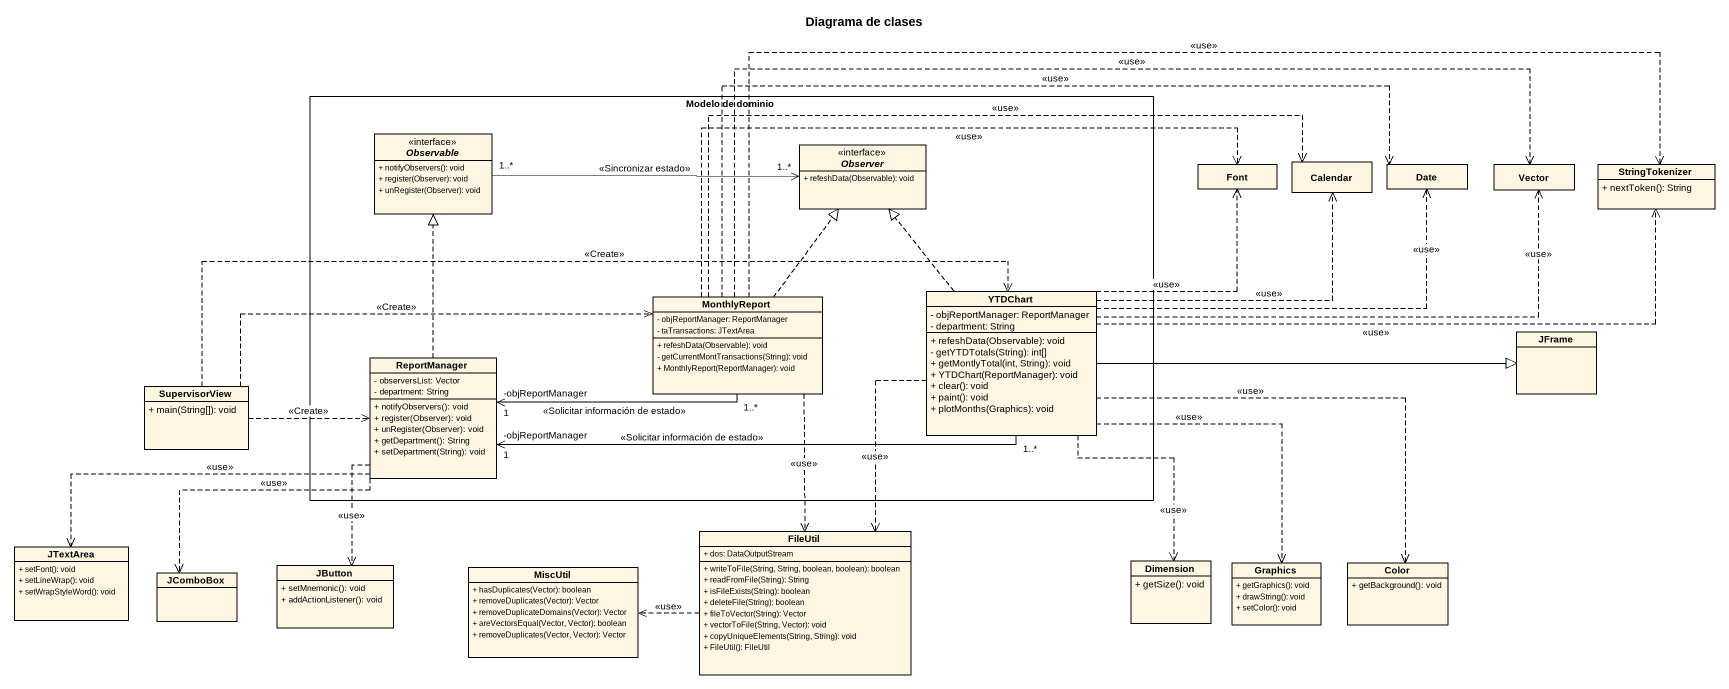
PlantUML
@startuml
title Diagrama de clases
hide circle
hide empty members
skinparam classAttributeIconSize 0
rectangle "Modelo de dominio" as Modelo_de_dominio {
  interface Observable {
    + notifyObservers(): void
    + register(Observer): void
    + unRegister(Observer): void
  }
  interface Observer {
    + refeshData(Observable): void
  }
  class MonthlyReport {
    - objReportManager: ReportManager
    - taTransactions: JTextArea
    + refeshData(Observable): void
    - getCurrentMontTransactions(String): void
    + MonthlyReport(ReportManager): void
  }
  class YTDChart {
    - objReportManager: ReportManager
    - department: String
    + refeshData(Observable): void
    - getYTDTotals(String): int[]
    + getMontlyTotal(int, String): void
    + YTDChart(ReportManager): void
    + clear(): void
    + paint(): void
    + plotMonths(Graphics): void
  }
  class ReportManager {
    - observersList: Vector
    - department: String
    + notifyObservers(): void
    + register(Observer): void
    + unRegister(Observer): void
    + getDepartment(): String
    + setDepartment(String): void
  }
}
class Font
class Calendar
class Date
class Vector
class StringTokenizer {
  + nextToken(): String
}
class JFrame
class SupervisorView {
  + main(String[]): void
}
class JTextArea {
  + setFont(): void
  + setLineWrap(): void
  + setWrapStyleWord(): void
}
class FileUtil {
  + dos: DataOutputStream
  + writeToFile(String, String, boolean, boolean): boolean
  + readFromFile(String): String
  + isFileExists(String): boolean
  + deleteFile(String): boolean
  + fileToVector(String): Vector
  + vectorToFile(String, Vector): void
  + copyUniqueElements(String, String): void
  + FileUtil(): FileUtil
}
class Dimension {
  + getSize(): void
}
class JComboBox
class JButton {
  + setMnemonic(): void
  + addActionListener(): void
}
class MiscUtil {
  + hasDuplicates(Vector): boolean
  + removeDuplicates(Vector): Vector
  + removeDuplicateDomains(Vector): Vector
  + areVectorsEqual(Vector, Vector): boolean
  + removeDuplicates(Vector, Vector): Vector
}
class Graphics {
  + getGraphics(): void
  + drawString(): void
  + setColor(): void
}
class Color {
  + getBackground(): void
}
Observable "1..*" -right-> "1..*" Observer : <<Sincronizar estado>>
MonthlyReport .up.|> Observer
MonthlyReport .right.> Font : <<use>>
MonthlyReport .right.> Calendar : <<use>>
MonthlyReport .right.> Date : <<use>>
MonthlyReport .right.> Vector : <<use>>
MonthlyReport .right.> StringTokenizer : <<use>>
MonthlyReport "1..*" -left-> "-objReportManager\n1" ReportManager : <<Solicitar información de estado>>
MonthlyReport ..> FileUtil : <<use>>
YTDChart .up.|> Observer
YTDChart .up.> Font : <<use>>
YTDChart .right.> Calendar : <<use>>
YTDChart .right.> Date : <<use>>
YTDChart .right.> Vector : <<use>>
YTDChart .right.> StringTokenizer : <<use>>
YTDChart "1..*" -left-> "-objReportManager\n1" ReportManager : <<Solicitar información de estado>>
YTDChart -right-|> JFrame
YTDChart ..> FileUtil : <<use>>
YTDChart ..> Dimension : <<use>>
YTDChart ..> Graphics : <<use>>
YTDChart .right.> Color : <<use>>
ReportManager .up.|> Observable
ReportManager .left.> JTextArea : <<use>>
ReportManager ..> JComboBox : <<use>>
ReportManager ..> JButton : <<use>>
SupervisorView .right.> MonthlyReport : <<Create>>
SupervisorView .right.> YTDChart : <<Create>>
SupervisorView .right.> ReportManager : <<Create>>
FileUtil .left.> MiscUtil : <<use>>
@enduml
